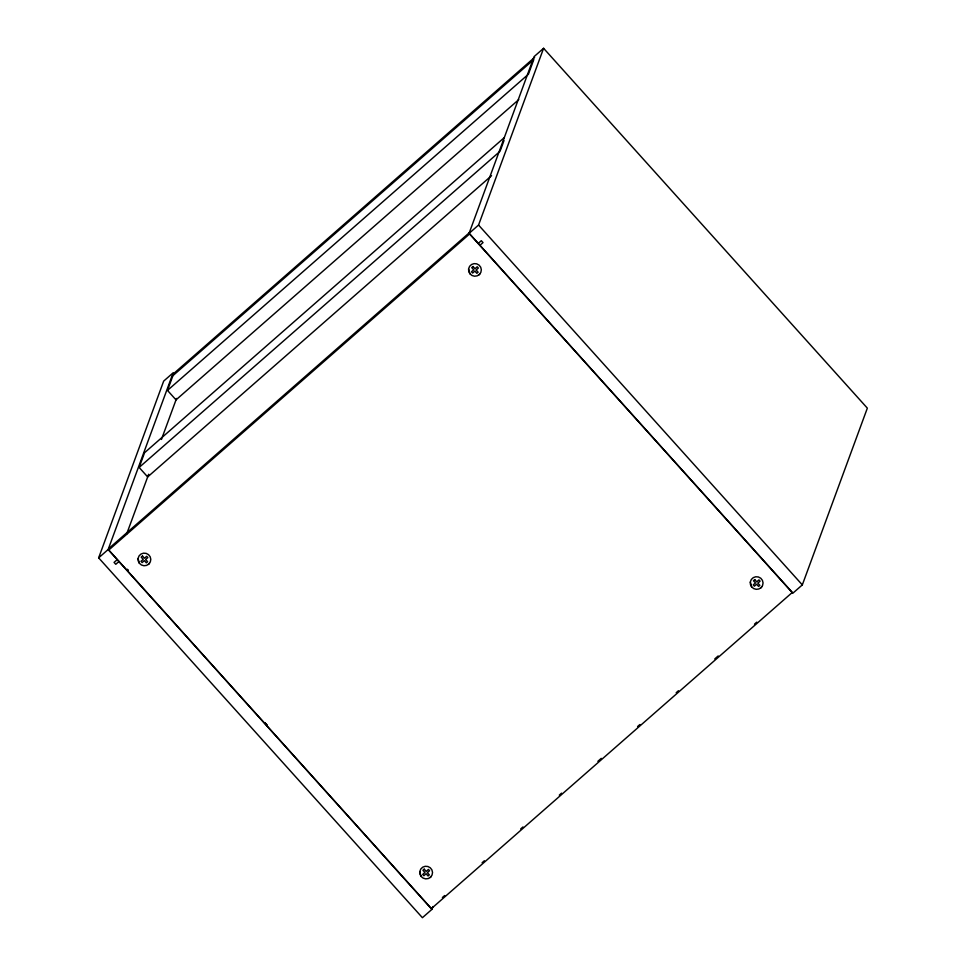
<?xml version="1.0" encoding="UTF-8"?>
<svg xmlns="http://www.w3.org/2000/svg" width="966" height="966" viewBox="0 0 966 966"><rect width="100%" height="100%" fill="white"/><g stroke="black" fill="none" stroke-linecap="round" stroke-linejoin="round"><path stroke-width="1.45" d="M98.653 557.853L163.677 381.099L173.18 372.779L108.144 549.533L98.653 557.853L422.408 917.7L431.911 909.38L432.949 906.555M108.772 550.028L469.681 233.869L792.301 592.448L431.391 908.608L108.772 550.028L109.544 547.903L470.466 231.743M491.561 175.679L147.665 476.926L139.14 467.447L144.562 452.728L504.349 137.558M518.766 99.619L176.017 399.876L167.492 390.409L173.699 373.552L534.609 57.392M126.594 534.186L148.655 474.246M161.455 439.445L176.549 398.439M469.065 233.374L534.089 56.62L543.592 48.3L867.347 408.147L802.323 584.901L792.82 593.221L469.065 233.374L478.556 225.054L543.592 48.3M500.557 149.959L503.998 140.577M148.341 564.458L149.513 563.299M478.858 274.924L480.03 273.764M430.063 877.587L431.247 876.428M760.592 588.053L761.763 586.893M172.914 375.677L533.824 59.518L528.402 74.249L167.492 390.409M139.14 467.447L500.062 151.3M117.236 559.64L114.073 562.405L115.775 564.301L118.939 561.524M478.146 243.48L481.31 240.703L483.012 242.599L479.848 245.376M442.392 897.535L444.662 895.542M482.106 862.735L484.377 860.754M520.698 828.937L522.968 826.944M559.29 795.127L561.56 793.146M597.869 761.329L601.275 758.346M637.596 726.529L639.866 724.536M676.188 692.731L678.458 690.738M714.78 658.921L718.185 655.938M754.494 624.133L756.764 622.14M267.232 725.273L264.95 722.87M266.882 724.959L265.131 723.099M478.556 225.054L802.323 584.901M108.144 549.533L431.911 909.38M128.188 570.785L127.331 569.336M128.067 570.471L127.621 569.481M751.62 586.869A6.412 6.303 20.2 0 1 755.774 576.762A6.412 6.303 20.2 0 1 762.585 585.468A6.412 6.303 20.2 0 1 751.62 586.869L750.316 582.184M469.887 273.74A6.412 6.303 20.2 0 1 474.052 263.633A6.412 6.303 20.2 0 1 480.863 272.34A6.412 6.303 20.2 0 1 469.887 273.74L468.582 269.055M421.091 876.404A6.412 6.303 20.2 0 1 425.257 866.297A6.412 6.303 20.2 0 1 432.068 875.003A6.412 6.303 20.2 0 1 421.091 876.404L419.787 871.718M139.37 563.275A6.412 6.303 20.2 0 1 143.536 553.168A6.412 6.303 20.2 0 1 150.334 561.874A6.412 6.303 20.2 0 1 139.37 563.275L138.066 558.59M142.485 556.03L141.217 557.153L143.209 559.362L140.988 561.306L142.123 562.574L144.345 560.63L146.337 562.84L147.605 561.729L145.612 559.519L147.834 557.575L146.699 556.307L144.477 558.251L142.485 556.03M473.002 266.495L471.734 267.618L473.726 269.828L471.505 271.772L472.64 273.04L474.861 271.096L476.854 273.306L478.134 272.195L476.141 269.985L478.351 268.041L477.216 266.773L474.994 268.717L473.002 266.495M424.207 869.159L422.939 870.281L424.931 872.491L422.71 874.435L423.857 875.703L426.078 873.759L428.071 875.969L429.339 874.858L427.346 872.648L429.568 870.704L428.421 869.436L426.199 871.38L424.207 869.159M754.736 579.624L753.468 580.747L755.46 582.957L753.238 584.901L754.374 586.169L756.595 584.225L758.588 586.434L759.856 585.324L757.863 583.114L760.085 581.17L758.95 579.902L756.728 581.846L754.736 579.624"/></g></svg>
